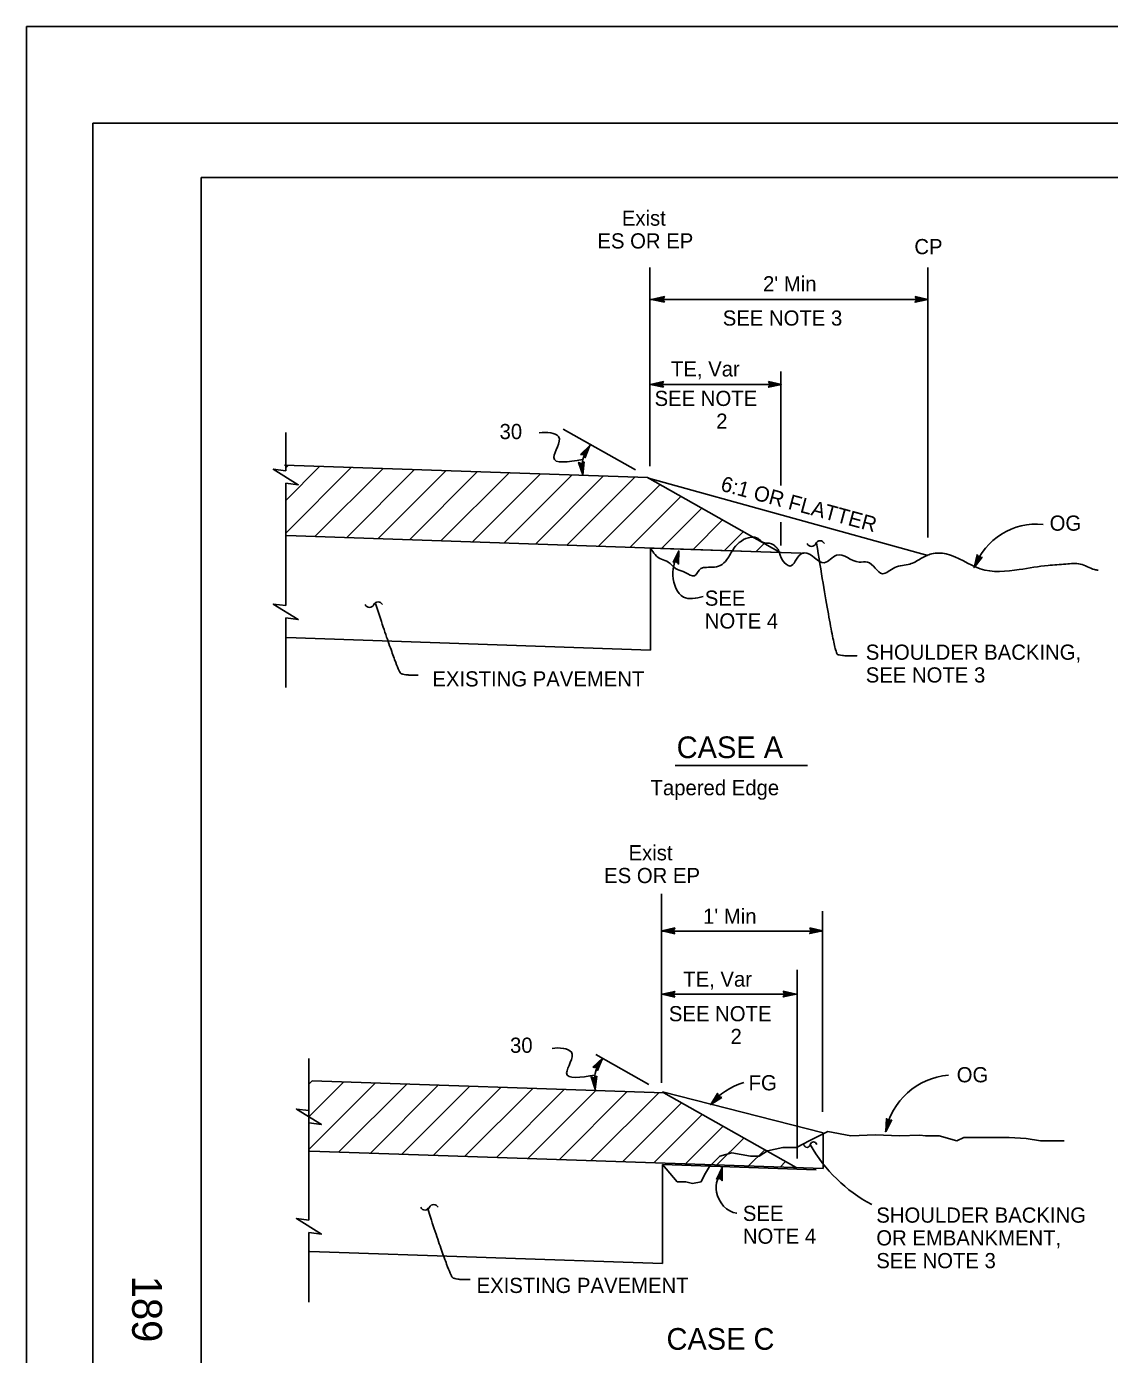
# Model space of a CAD drawing. Extents: x -894 to 866, y -476 to 714.
# Drawn here: x -894 to -394, y 101 to 714 of the extents above; entities that cross this region are included whole.
import ezdxf

# ---------------------------------------------------------------- set-up
doc = ezdxf.new("R2010")
doc.units = 0
for name, color, linetype in [('10 Sheet Format', 7, 'Continuous'), ('56 Stage 3 Anno', 7, 'Continuous'), ('57 Undefined', 7, 'Continuous'), ('59 Sndwall Anno', 7, 'Continuous'), ('60 Nongeo Data', 7, 'Continuous')]:
    doc.layers.add(name, color=color, linetype=linetype)

msp = doc.modelspace()

# ---------------------------------------------------------------- linework, layer by layer
at = {"layer": '10 Sheet Format'}
for p, q in [((-863.45, 668.96), (836.55, 668.96)), ((-863.45, 668.96), (-863.45, -431.04)), ((-813.45, 643.96), (811.55, 643.96)), ((-813.45, 643.96), (-813.45, -406.04))]:
    msp.add_line(p, q, dxfattribs=at)
for points in [[(-894.04, 713.56), (865.96, 713.56), (865.96, -476.44), (-894.04, -476.44)], [(-863.45, -431.04), (836.55, -431.04), (836.55, 668.96), (-863.45, 668.96)]]:
    msp.add_lwpolyline(points, close=True, dxfattribs=at)
at = {"layer": '56 Stage 3 Anno'}
for p, q in [((-606.49, 510.85), (-606.49, 602.42)), ((-478.26, 477.91), (-478.26, 602.42)), ((-606.49, 587.74), (-478.26, 587.74)), ((-546.08, 501.89), (-546.08, 554.55)), ((-606.49, 548.56), (-546.08, 548.56)), ((-774.46, 526.45), (-774.47, 516.53)), ((-774.47, 516.53), (-774.47, 508.7)), ((-774.46, 503.01), (-774.46, 495.18)), ((-774.5, 499.16), (-774.45, 454.38)), ((-774.46, 495.18), (-774.46, 450.45)), ((-546.08, 474.23), (-546.08, 485)), ((-774.45, 454.38), (-774.45, 446.55)), ((-774.45, 440.85), (-774.45, 433.02)), ((-774.45, 433.02), (-774.45, 408.8)), ((-601.1, 226.55), (-601.1, 313.71)), ((-526.85, 213.11), (-526.85, 305.68)), ((-601.1, 296.5), (-526.85, 296.5)), ((-538.53, 191.66), (-538.53, 278.61)), ((-601.1, 267.46), (-538.53, 267.46)), ((-763.76, 237.73), (-763.75, 221.53)), ((-763.75, 221.53), (-763.75, 213.7)), ((-763.79, 215.77), (-763.75, 170.99)), ((-763.75, 208), (-763.75, 200.17)), ((-763.75, 200.17), (-763.75, 175.95)), ((-763.75, 170.99), (-763.75, 163.16)), ((-763.75, 157.46), (-763.75, 149.63)), ((-763.75, 149.63), (-763.75, 125.41))]:
    msp.add_line(p, q, dxfattribs=at)
for points in [[(-599.76, 586.42), (-605.66, 587.74), (-599.76, 589.05), (-599.97, 588.7), (-604.29, 587.74), (-599.97, 586.77), (-600.18, 587.12), (-602.94, 587.74), (-600.18, 588.35), (-600.39, 588), (-601.58, 587.74), (-600.38, 587.47), (-600.55, 587.74), (-599.76, 589.05), (-600.55, 587.74)], [(-484.11, 589.06), (-478.21, 587.74), (-484.11, 586.43), (-483.9, 586.78), (-479.58, 587.73), (-483.9, 588.71), (-483.7, 588.36), (-480.93, 587.74), (-483.69, 587.13), (-483.48, 587.48), (-482.29, 587.74), (-483.49, 588.01), (-483.33, 587.74), (-484.11, 586.43), (-483.33, 587.74)], [(-600.23, 547.24), (-606.14, 548.56), (-600.23, 549.87), (-600.44, 549.52), (-604.77, 548.56), (-600.44, 547.59), (-600.65, 547.94), (-603.42, 548.55), (-600.65, 549.17), (-600.86, 548.82), (-602.06, 548.55), (-600.86, 548.29), (-601.02, 548.56), (-600.23, 549.87), (-601.02, 548.56)], [(-551.71, 549.88), (-545.8, 548.56), (-551.71, 547.25), (-551.5, 547.6), (-547.17, 548.55), (-551.5, 549.53), (-551.29, 549.18), (-548.52, 548.56), (-551.29, 547.94), (-551.08, 548.29), (-549.88, 548.56), (-551.08, 548.83), (-550.92, 548.56), (-551.71, 547.25), (-550.92, 548.56)], [(-638.48, 516.28), (-634.11, 520.46), (-636.29, 514.82), (-636.47, 515.19), (-634.86, 519.32), (-638.07, 516.26), (-637.67, 516.24), (-635.62, 518.2), (-636.64, 515.56), (-636.81, 515.93), (-636.37, 517.07), (-637.26, 516.22), (-636.94, 516.2), (-636.29, 514.82), (-636.94, 516.2)], [(-636.76, 512.89), (-637.4, 506.87), (-639.37, 512.59), (-639, 512.42), (-637.56, 508.23), (-637.08, 512.64), (-637.41, 512.39), (-637.71, 509.57), (-638.63, 512.25), (-638.26, 512.08), (-637.86, 510.92), (-637.73, 512.15), (-637.98, 511.96), (-639.37, 512.59), (-637.98, 511.96)], [(-595.81, 466.37), (-593.17, 471.81), (-593.25, 465.76), (-593.54, 466.05), (-593.48, 470.48), (-595.42, 466.49), (-595.04, 466.61), (-593.8, 469.17), (-593.84, 466.33), (-594.13, 466.62), (-594.11, 467.84), (-594.65, 466.74), (-594.35, 466.83), (-593.25, 465.76), (-594.35, 466.83)], [(-453.17, 468.87), (-456.91, 464.12), (-455.54, 470.01), (-455.32, 469.67), (-456.33, 465.35), (-453.58, 468.83), (-453.98, 468.8), (-455.74, 466.57), (-455.09, 469.33), (-454.87, 468.99), (-455.15, 467.79), (-454.39, 468.76), (-454.7, 468.73), (-455.54, 470.01), (-454.7, 468.73)], [(-594.98, 295.28), (-600.88, 296.6), (-594.98, 297.91), (-595.19, 297.56), (-599.51, 296.6), (-595.18, 295.63), (-595.39, 295.98), (-598.16, 296.6), (-595.4, 297.21), (-595.61, 296.86), (-596.8, 296.6), (-595.6, 296.33), (-595.76, 296.6), (-594.98, 297.91), (-595.76, 296.6)], [(-532.74, 297.92), (-526.84, 296.6), (-532.74, 295.29), (-532.53, 295.64), (-528.2, 296.6), (-532.53, 297.57), (-532.32, 297.22), (-529.55, 296.6), (-532.32, 295.99), (-532.11, 296.34), (-530.91, 296.6), (-532.12, 296.87), (-531.95, 296.6), (-532.74, 295.29), (-531.95, 296.6)], [(-594.98, 266.06), (-600.88, 267.38), (-594.98, 268.69), (-595.19, 268.34), (-599.51, 267.39), (-595.18, 266.41), (-595.39, 266.76), (-598.16, 267.38), (-595.4, 267.99), (-595.61, 267.64), (-596.8, 267.38), (-595.6, 267.11), (-595.76, 267.38), (-594.98, 268.69), (-595.76, 267.38)], [(-544.98, 268.71), (-539.07, 267.4), (-544.98, 266.09), (-544.77, 266.43), (-540.44, 267.39), (-544.77, 268.36), (-544.56, 268.02), (-541.79, 267.4), (-544.56, 266.78), (-544.35, 267.13), (-543.15, 267.4), (-544.35, 267.67), (-544.19, 267.4), (-544.98, 266.09), (-544.19, 267.4)], [(-632.78, 233.66), (-628.41, 237.84), (-630.59, 232.2), (-630.77, 232.57), (-629.16, 236.7), (-632.37, 233.64), (-631.97, 233.62), (-629.92, 235.58), (-630.94, 232.94), (-631.12, 233.31), (-630.67, 234.45), (-631.56, 233.6), (-631.25, 233.58), (-630.59, 232.2), (-631.25, 233.58)], [(-631.01, 229.59), (-631.65, 223.58), (-633.62, 229.3), (-633.25, 229.13), (-631.81, 224.94), (-631.33, 229.35), (-631.66, 229.1), (-631.96, 226.28), (-632.88, 228.96), (-632.51, 228.79), (-632.11, 227.63), (-631.98, 228.85), (-632.23, 228.66), (-633.62, 229.3), (-632.23, 228.66)], [(-573.34, 219.81), (-578.4, 216.5), (-575.22, 221.64), (-575.12, 221.25), (-577.45, 217.48), (-573.73, 219.91), (-574.13, 220), (-576.5, 218.45), (-575.01, 220.86), (-574.91, 220.46), (-575.55, 219.42), (-574.52, 220.09), (-574.83, 220.17), (-575.22, 221.64), (-574.83, 220.17)], [(-494.85, 209.37), (-497.65, 204.01), (-497.38, 210.05), (-497.1, 209.76), (-497.3, 205.33), (-495.24, 209.26), (-495.63, 209.15), (-496.94, 206.63), (-496.82, 209.46), (-496.54, 209.17), (-496.59, 207.94), (-496.02, 209.03), (-496.32, 208.95), (-497.38, 210.05), (-496.32, 208.95)], [(-575.74, 181.96), (-573.11, 187.41), (-573.19, 181.36), (-573.48, 181.64), (-573.42, 186.07), (-575.36, 182.08), (-574.97, 182.21), (-573.73, 184.76), (-573.77, 181.93), (-574.06, 182.21), (-574.04, 183.44), (-574.58, 182.33), (-574.28, 182.43), (-573.19, 181.36), (-574.28, 182.43)]]:
    msp.add_lwpolyline(points, close=True, dxfattribs=at)
for points in [[(-774.47, 508.7), (-780.23, 509.41), (-768.7, 502.3), (-774.46, 503.01)], [(-774.45, 446.55), (-780.21, 447.26), (-768.69, 440.14), (-774.45, 440.85)], [(-763.75, 213.7), (-769.51, 214.41), (-757.99, 207.29), (-763.75, 208)], [(-763.75, 163.16), (-769.51, 163.87), (-757.99, 156.75), (-763.75, 157.46)]]:
    msp.add_lwpolyline(points, dxfattribs=at)
for centre, radius, start, end in [((-531.94, 476.05), 2.18, 204.25116, 335.74884), ((-527.98, 474.27), 2.18, 24.25116, 155.74884), ((-735.86, 447.91), 2.18, 204.25116, 335.74884), ((-731.89, 446.13), 2.18, 24.25116, 155.74884), ((-553.91, 195.72), 32.29, 106.70315, 139.78968), ((-466.14, 197.82), 32.29, 94.698, 168.99728), ((-710.18, 170), 2.18, 204.25116, 335.74884), ((-706.21, 168.21), 2.18, 24.25116, 155.74884)]:
    msp.add_arc(centre, radius, start, end, dxfattribs=at)
for centre, major_axis in [((-533.99, 198.9), (0, -2.18)), ((-530.97, 197.11), (0, 2.18))]:
    msp.add_ellipse(centre, major_axis=major_axis, ratio=0.759871, start_param=5.135652, end_param=7.430719, dxfattribs=at)
for points in [[(-657.49, 526.22), (-652.2, 526.22), (-648.59, 524.47), (-650.77, 514.92), (-637.61, 513.91)], [(-593.17, 471.81), (-595.84, 460.47), (-590.97, 450.44), (-581.91, 450.7)], [(-651.6, 242.4), (-646.31, 242.4), (-642.7, 240.65), (-644.88, 231.1), (-631.72, 230.08)], [(-573.11, 187.41), (-575.78, 176.06), (-566.43, 166.39), (-566.31, 166.38)]]:
    msp.add_spline(points, degree=3, dxfattribs=at)
for points in [[(-529.58, 475.3), (-521.55, 425.36), (-518.62, 423.13), (-510.84, 423.48)], [(-733.1, 447.52), (-722.84, 416.31), (-719.95, 414.34), (-713.37, 414.51)], [(-709.15, 168.83), (-698.89, 137.62), (-696, 135.64), (-689.42, 135.82)]]:
    msp.add_open_spline(points, degree=2, dxfattribs=at)
at = {"layer": '57 Undefined'}
msp.add_line((-594.76, 372.88), (-533.78, 372.88), dxfattribs=at)
at = {"layer": '59 Sndwall Anno'}
for p, q in [((-774.5, 494.98), (-758.67, 510.81)), ((-774.46, 510.05), (-773.2, 511.31)), ((-774.45, 480), (-744.13, 510.32)), ((-761.04, 478.37), (-729.59, 509.82)), ((-746.5, 477.88), (-715.05, 509.33)), ((-731.96, 477.38), (-700.52, 508.83)), ((-717.43, 476.89), (-685.98, 508.33)), ((-702.89, 476.39), (-671.44, 507.84)), ((-688.35, 475.9), (-656.91, 507.34)), ((-673.81, 475.4), (-642.37, 506.85)), ((-659.28, 474.91), (-627.83, 506.35)), ((-644.74, 474.41), (-613.29, 505.86)), ((-630.2, 473.91), (-601.75, 502.36)), ((-615.67, 473.42), (-592.15, 496.94)), ((-601.13, 472.92), (-582.54, 491.51)), ((-586.59, 472.43), (-572.93, 486.09)), ((-572.05, 471.93), (-563.32, 480.66)), ((-557.52, 471.44), (-553.72, 475.24)), ((-763.79, 210.86), (-747.73, 226.92)), ((-763.69, 225.99), (-762.27, 227.41)), ((-763.68, 195.94), (-733.19, 226.42)), ((-749.97, 194.62), (-718.66, 225.93)), ((-735.43, 194.12), (-704.12, 225.43)), ((-720.89, 193.62), (-689.58, 224.93)), ((-706.36, 193.13), (-675.05, 224.44)), ((-691.82, 192.63), (-660.51, 223.94)), ((-677.28, 192.14), (-645.97, 223.45)), ((-662.74, 191.64), (-631.43, 222.95)), ((-648.21, 191.15), (-616.9, 222.46)), ((-633.67, 190.65), (-602.36, 221.96)), ((-619.13, 190.15), (-591.95, 217.34)), ((-604.59, 189.66), (-582.34, 211.91)), ((-590.06, 189.16), (-572.74, 206.49)), ((-575.52, 188.67), (-563.13, 201.06)), ((-560.98, 188.17), (-553.52, 195.64)), ((-546.45, 187.68), (-543.91, 190.21))]:
    msp.add_line(p, q, dxfattribs=at)
at = {"layer": '60 Nongeo Data'}
for p, q in [((-646.48, 527.97), (-613.16, 509.16)), ((-607.51, 505.66), (-774.97, 511.37)), ((-607.6, 505.66), (-546.31, 471.05)), ((-607.1, 505.38), (-478.18, 469.73)), ((-546.31, 471.05), (-774.11, 478.82)), ((-606.26, 426.07), (-606.26, 473.1)), ((-606.26, 473.1), (-536.71, 470.73)), ((-606.26, 426.07), (-774.11, 431.79)), ((-631.49, 239.62), (-606.95, 225.76)), ((-600, 221.88), (-762.27, 227.41)), ((-526.6, 203.41), (-600.73, 222.29)), ((-600, 221.88), (-538.97, 187.42)), ((-526.6, 187), (-526.6, 203.41)), ((-526.6, 187), (-763.38, 195.07)), ((-600.73, 143.16), (-600.73, 188.82)), ((-600.73, 188.82), (-529.77, 186.4)), ((-600.73, 143.16), (-763.4, 148.71))]:
    msp.add_line(p, q, dxfattribs=at)
msp.add_lwpolyline([(-600.73, 188.82), (-593.87, 180.92), (-589.93, 180.92), (-586.79, 180.14), (-582.85, 180.92), (-581.28, 184.07), (-578.92, 188), (-574.2, 192.72), (-568.69, 194.3), (-560.04, 192.72), (-556.11, 192.72), (-552.18, 195.08), (-545.1, 196.66), (-538.8, 196.66), (-532.71, 199.84), (-524.33, 204.03), (-513.74, 202.06), (-502.4, 202.55), (-491.32, 202.06), (-481.95, 202.31), (-479.36, 202.06), (-473.07, 202.06), (-464.86, 199.8), (-461.71, 201.37), (-454.63, 201.37), (-440.8, 201.32), (-432.92, 200.83), (-426.32, 199.8), (-419.24, 199.8), (-415.29, 199.8)], dxfattribs=at)
for centre, radius, start, end in [((-622.62, 510.49), 15.17, 138.38671, 195.1539), ((-428.37, 453.94), 30.15, 83.78486, 159.84921), ((-616.98, 227.28), 15.17, 138.38671, 195.1539), ((-470.65, 233.02), 71.06, 209.52022, 241.87068)]:
    msp.add_arc(centre, radius, start, end, dxfattribs=at)
msp.add_spline([(-606.26, 473.1), (-601.16, 467.91), (-598.01, 466.65), (-597.19, 465.91), (-593.75, 463.19), (-590.17, 461.82), (-585.97, 460.29), (-582.91, 463.73), (-581.38, 464.12), (-573.99, 465.05), (-570.98, 467.77), (-567.7, 472.97), (-559.82, 478.08), (-556.52, 477.51), (-554.52, 475.79), (-550.36, 475.08), (-549.22, 474.36), (-548.07, 473.36), (-547.18, 472.02), (-545.35, 467.49), (-541.81, 464.78), (-536.82, 470.32), (-535.26, 470.86), (-526.02, 466.34), (-520.34, 469.81), (-509.92, 466.65), (-506.13, 466.65), (-499.19, 461.28), (-493.51, 464.13), (-486.56, 465.7), (-481.51, 468.23), (-476.46, 470.44), (-469.83, 470.44), (-454.04, 463.49), (-436.05, 463.18), (-422.79, 465.07), (-414.58, 465.7), (-407.95, 465.7), (-401.32, 463.18), (-399.74, 462.86)], degree=3, dxfattribs=at)

# ---------------------------------------------------------------- texts
at = {"layer": '10 Sheet Format'}
msp.add_text('189', height=13.779, rotation=270, dxfattribs=at).set_placement((-845.33, 137.59))
at = {"layer": '57 Undefined'}
for s, height, p in [('Exist', 7, (-619.42, 621.73)), ('ES OR EP', 7, (-630.68, 611.23)), ('CP', 7, (-484.47, 608.6)), ("2' Min", 7, (-554.28, 591.45)), ('SEE NOTE 3', 7, (-572.87, 575.66)), ('TE, Var', 7, (-596.74, 552.21)), ('SEE NOTE ', 7, (-604.32, 538.61)), ('2', 7, (-575.89, 528.11)), ('30', 7, (-675.83, 523.33)), ('OG', 7, (-422.07, 481.1)), ('SEE', 7, (-581.15, 446.5)), ('NOTE 4', 7, (-581.15, 436)), ('SHOULDER BACKING,', 7, (-506.89, 421.59)), ('EXISTING PAVEMENT ', 7, (-706.82, 409.27)), ('SEE NOTE 3', 7, (-506.89, 411.09)), ('CASE A', 10, (-594.12, 376.23)), ('Tapered Edge', 7, (-606.18, 359.1)), ('Exist', 7, (-616.32, 329.1)), ('ES OR EP', 7, (-627.58, 318.6)), ("1' Min", 7, (-581.95, 299.82)), ('TE, Var', 7, (-591.1, 270.83)), ('SEE NOTE ', 7, (-597.72, 254.89)), ('2', 7, (-569.29, 244.39)), ('30', 7, (-671, 240.35)), ('OG', 7, (-464.93, 226.74)), ('FG', 7, (-560.94, 223.03)), ('SEE', 7, (-563.59, 162.81)), ('SHOULDER BACKING', 7, (-502.03, 162.02)), ('NOTE 4', 7, (-563.59, 152.31)), ('OR EMBANKMENT,', 7, (-502.03, 151.52)), ('SEE NOTE 3', 7, (-502.03, 141.02)), ('EXISTING PAVEMENT ', 7, (-686.42, 129.6)), ('CASE C', 10, (-598.8, 103.42))]:
    msp.add_text(s, height=height, dxfattribs=at).set_placement(p)
msp.add_text('6:1 OR FLATTER', height=7, rotation=344.85095, dxfattribs=at).set_placement((-574.26, 499.65))

doc.saveas('drawing.dxf')
